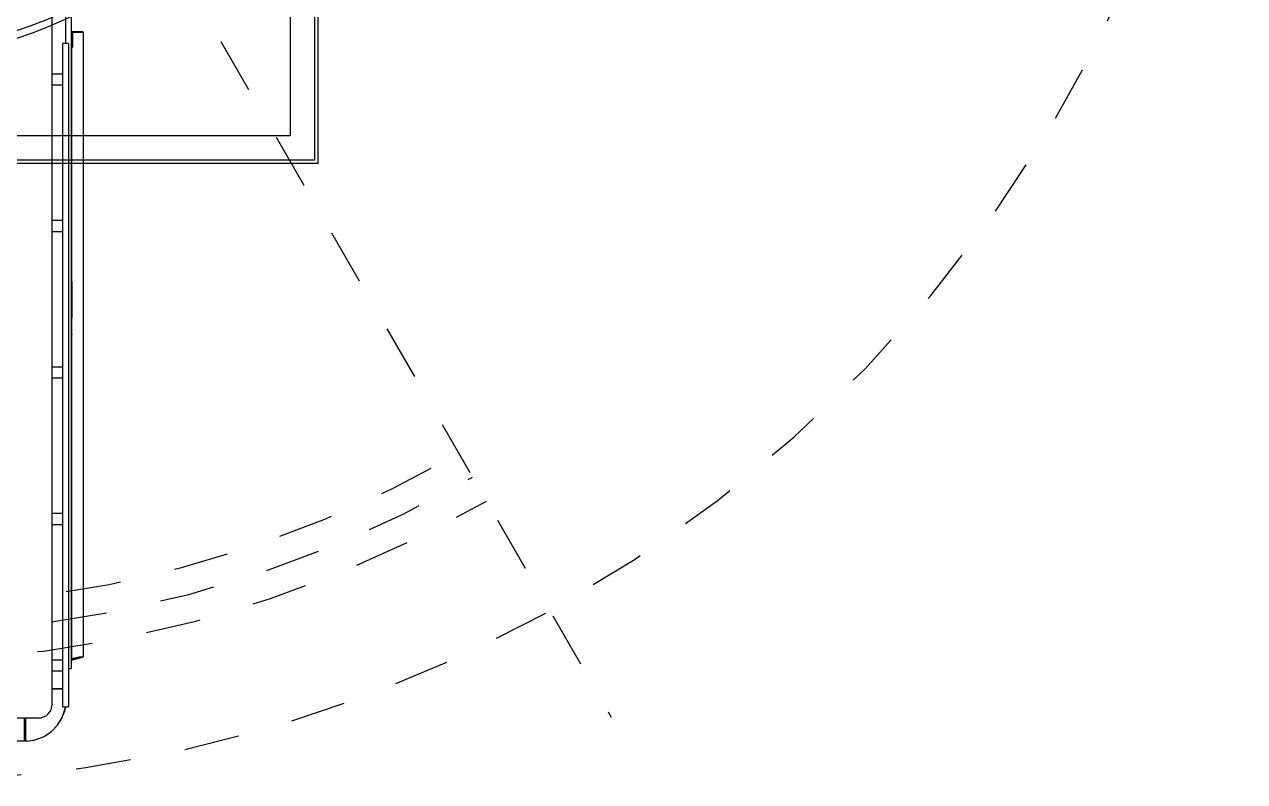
# Model space of a CAD drawing. Header units: metres. Extents: x -22.5 to 67.5, y 0 to 64.7.
# Drawn here: x 41.032 to 43.238, y 46.747 to 48.117 of the extents above; entities that cross this region are included whole.
import ezdxf

# ---------------------------------------------------------------- set-up
doc = ezdxf.new("R2010")
doc.units = ezdxf.units.M
for name, pattern in [('XREF PB NEURO-ONCOLOGIA$0$XREF PB NEURO-ONCOLOGIA$0$Dash', [6.35, 3.175, -3.175]), ('XREF PB NEURO-ONCOLOGIA$0$XREF PB NEURO-ONCOLOGIA$0$Dash - Tight', [4.5, 3, -1.5]), ('XREF PB NEURO-ONCOLOGIA$0$XREF PB NEURO-ONCOLOGIA$0$Dash dot', [15.875, 6.35, -4.7625, 0, -4.7625])]:
    doc.linetypes.add(name, pattern=pattern)
doc.layers.add('XREF PB NEURO-ONCOLOGIA$0$EQUIPO', color=8, linetype='Continuous')

# ---------------------------------------------------------------- blocks, each defined once
blk = doc.blocks.new('XREF PB NEURO-ONCOLOGIA$0$XREF PB NEURO-ONCOLOGIA$0$isocentre - isocentre-2519219-Level 0 - General Arrangement Layout')
at = {"lineweight": 9}
h = blk.add_hatch(color=2, dxfattribs=at)
edge = h.paths.add_edge_path(flags=0)
edge.add_arc((0, 0), 1.52, 0, 90, ccw=False)
edge.add_line((1.52, 0), (0, 0))
edge.add_line((0, 0), (0, 1.52))
h = blk.add_hatch(color=2, dxfattribs=at)
edge = h.paths.add_edge_path(flags=0)
edge.add_line((-1.52, 0), (0, 0))
edge.add_line((0, 0), (0, -1.52))
edge.add_arc((0, 0), 1.52, 180, 270, ccw=False)
for p, q in [((0, 1.52), (0, 0)), ((0, 0), (-1.52, 0)), ((0, -1.52), (0, 0)), ((0, 0), (1.52, 0))]:
    blk.add_line(p, q, dxfattribs=at)
blk.add_circle((0, 0), 1.52, dxfattribs=at)
for start, end in [(0, 90), (180, 270)]:
    blk.add_arc((0, 0), 1.52, start, end, dxfattribs=at)
blk = doc.blocks.new('XREF PB NEURO-ONCOLOGIA$0$XREF PB NEURO-ONCOLOGIA$0$Table Pit')
for p, q in [((880, -750), (-750, -750)), ((-744, -744), (874, -744))]:
    blk.add_line(p, q)
at = {"color": 0}
for points in [[(-750, 750), (880, 750), (880, -750), (-750, -750)], [(-744, 744), (874, 744), (874, -744), (-744, -744)], [(-700, 700), (830, 700), (830, -700), (-700, -700)]]:
    blk.add_lwpolyline(points, close=True, dxfattribs=at)
for radius in [685, 672]:
    blk.add_circle((0, 0), radius, dxfattribs=at)
at = {"color": 2, "lineweight": 9, "xscale": 50, "yscale": 50, "zscale": 50}
blk.add_blockref('XREF PB NEURO-ONCOLOGIA$0$XREF PB NEURO-ONCOLOGIA$0$isocentre - isocentre-2519219-Level 0 - General Arrangement Layout', (0, 0), dxfattribs=at)
blk = doc.blocks.new('*U745')
at = {"color": 0}
for p, q in [((641, 305.3), (641, 325.1)), ((642.5, 325.1), (641, 325.1)), ((1772.3, 326.6), (642.5, 326.6)), ((642.5, 305.3), (642.5, 326.6)), ((1772.3, 320.9), (1772.3, 326.6)), ((1773.7, 325.5), (1772.3, 325.1)), ((1776.9, 306), (1772.3, 325.1)), ((1772.3, 320.9), (1775.9, 305.8)), ((1773.7, 325.5), (1778.4, 306.4)), ((663.7, 294.7), (570, 294.7)), ((1793.4, 304.7), (606.6, 304.7)), ((666.6, 305.3), (641, 305.3)), ((642.5, 306.5), (669.5, 306.5)), ((663, 299.2), (663, 289.2)), ((663, 299.2), (1863, 299.2)), ((1863, 289.2), (663, 289.2)), ((1097.4, 305.6), (666.6, 305.6)), ((666.6, 305.2), (666.6, 305.6)), ((669.5, 305.6), (669.5, 306.5)), ((718.2, 289.2), (718.2, 269.7)), ((737.8, 269.7), (737.8, 289.2)), ((983.2, 289.2), (983.2, 269.7)), ((1002.8, 269.7), (1002.8, 289.2)), ((1158.4, 305.8), (1094.5, 305.8)), ((1094.5, 305.8), (1094.5, 305.6)), ((1097.4, 305.6), (1097.4, 305.2)), ((1158.3, 305.1), (1097.4, 305.1)), ((1158.4, 304.5), (1158.4, 305.8)), ((1158.4, 305.6), (1158.4, 305.8)), ((1776, 305.6), (1158.4, 305.6)), ((1248.2, 289.2), (1248.2, 269.7)), ((1267.8, 269.7), (1267.8, 289.2)), ((1513.2, 289.2), (1513.2, 269.7)), ((1532.8, 269.7), (1532.8, 289.2)), ((1776, 304.9), (1776, 305.6)), ((1776.9, 306), (1778.4, 306.4)), ((1778.4, 306.2), (1776.9, 305.9)), ((1776.9, 305.9), (1776.9, 306)), ((1778.2, 289.2), (1778.2, 269.7)), ((1778.4, 306.4), (1778.4, 306.2)), ((1797.8, 269.7), (1797.8, 289.2)), ((1830, 289.2), (1830, 269.7)), ((1830.1, 269.7), (1830.1, 289.2)), ((1863, 289.2), (1863, 299.2)), ((1882.3, 287.6), (1867.4, 292.8)), ((1895.8, 279.3), (1882.3, 287.6)), ((1858, 269.7), (361.1, 269.7)), ((1907.3, 268.4), (1895.8, 279.3)), ((1916.2, 255.3), (1907.3, 268.4)), ((1883, 246.9), (1883, -237.4)), ((1922.1, 240.6), (1916.2, 255.3)), ((1925.1, 222.5), (1883, 222.5)), ((1924.9, 225), (1922.1, 240.6)), ((1925.1, 225), (1924.9, 225)), ((1925.1, 225), (1925.1, -215.3)), ((1925.1, 219.9), (1883, 219.9)), ((1925.1, 219.7), (1883, 219.7))]:
    blk.add_line(p, q, dxfattribs=at)
for centre, radius, start, end in [((1850.1, 219.9), 75, 69.3351, 72.4271), ((1858, 244.7), 25, 0, 90), ((1850.1, 219.9), 75, 55.5897, 60.6726), ((1850.1, 219.9), 75, 42.0523, 46.7268), ((1850.1, 219.9), 75, 29.831, 31.2507), ((1850.1, 219.9), 75, 11.4703, 14.4854)]:
    blk.add_arc(centre, radius, start, end, dxfattribs=at)
for points in [[(1163, 305.6), (1162.7, 305.6), (1162.2, 305.6), (1161.4, 305.4), (1160.7, 305.1), (1160.3, 304.8), (1160.1, 304.7)], [(1188.8, 304.7), (1188.9, 304.8), (1189, 305.1), (1189.2, 305.4), (1189.5, 305.6), (1189.6, 305.6), (1189.7, 305.6)], [(1189.7, 305.6), (1189.7, 305.6), (1189.7, 305.6), (1189.6, 305.4), (1189.6, 305.1), (1189.6, 304.8), (1189.6, 304.7)], [(1775.9, 305.8), (1775.9, 305.7), (1776, 305.7), (1776, 305.6), (1776, 305.6)], [(1776, 305.6), (1776, 305.6), (1776, 305.6), (1776, 305.3), (1776.1, 305.1), (1776.1, 304.9)], [(1778.4, 306.2), (1778.4, 306.2), (1778.4, 306.1), (1778.6, 305.6), (1778.7, 305), (1778.8, 304.7)], [(1867.4, 292.8), (1865.9, 293.2), (1864.5, 293.5), (1863, 293.7)], [(1863.1, 293.7), (1864.1, 293.5), (1866.3, 293.1), (1869.5, 292.3), (1871.6, 291.7), (1872.7, 291.4)]]:
    blk.add_open_spline(points, degree=3, dxfattribs=at)
for points, knots in [([(1777.2, 304.9), (1777.1, 305), (1777.1, 305.3), (1777, 305.8), (1776.9, 305.9), (1776.9, 305.9)], [0.4285714, 0.4285714, 0.4285714, 0.4285714, 0.5, 0.75, 1, 1, 1, 1]), ([(1793.4, 304.7), (1793.4, 304.7), (1793.5, 304.3), (1793.8, 303), (1794.1, 301.8), (1794.3, 300.8), (1794.5, 300.2)], [0, 0, 0, 0, 0.2857143, 0.4285714, 0.5714286, 0.7142857, 0.7142857, 0.7142857, 0.7142857])]:
    blk.add_open_spline(points, degree=3, knots=knots, dxfattribs=at)
blk = doc.blocks.new('*U743')
at = {"color": 5, "linetype": 'XREF PB NEURO-ONCOLOGIA$0$XREF PB NEURO-ONCOLOGIA$0$Dash - Tight', "ltscale": 10}
blk.add_line((0, 0), (2261.3, 1305.6), dxfattribs=at)
at = {"color": 5, "linetype": 'XREF PB NEURO-ONCOLOGIA$0$XREF PB NEURO-ONCOLOGIA$0$Dash', "ltscale": 10}
for centre, radius, start, end in [((-67.2, 5.6), 2445.1, 260, 100), ((0, 0), 2160, 330, 30), ((0, 0), 2060, 329.9999, 30.0002)]:
    blk.add_arc(centre, radius, start, end, dxfattribs=at)
at = {"color": 5, "linetype": 'XREF PB NEURO-ONCOLOGIA$0$XREF PB NEURO-ONCOLOGIA$0$Dash dot', "ltscale": 10}
blk.add_arc((0, 0), 2110, 330, 30, dxfattribs=at)
blk = doc.blocks.new('XREF PB NEURO-ONCOLOGIA')
at = {"layer": 'XREF PB NEURO-ONCOLOGIA$0$EQUIPO', "color": 8, "xscale": 0.0009999999999940395, "yscale": 0.0009999999999940395, "zscale": 0.0009999999999940395, "rotation": 180}
for name, p in [('*U743', (15.6517, 4.4762, 0)), ('*U745', (15.2717, 4.4512, 0)), ('XREF PB NEURO-ONCOLOGIA$0$XREF PB NEURO-ONCOLOGIA$0$Table Pit', (15.2717, 4.4512, 0))]:
    blk.add_blockref(name, p, dxfattribs=at)

msp = doc.modelspace()

# ---------------------------------------------------------------- block references
at = {"rotation": 90}
msp.add_blockref('XREF PB NEURO-ONCOLOGIA', (45.2634, 33.4734), dxfattribs=at)

doc.saveas('drawing.dxf')
